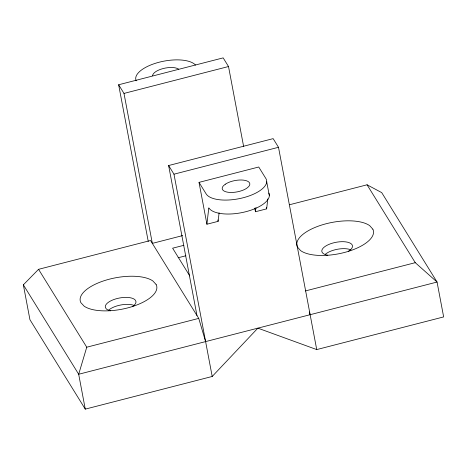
<?xml version="1.0" encoding="UTF-8"?>
<svg xmlns="http://www.w3.org/2000/svg" width="467" height="467" viewBox="0 0 467 467"><rect width="100%" height="100%" fill="white"/><g stroke="black" fill="none" stroke-linecap="round" stroke-linejoin="round"><path stroke-width="0.7" d="M219.093 212.806L218.118 221.346L206.922 224.224L208.79 207.862A31.155 12.819 -10.7 0 0 245.012 211.913A31.155 12.819 -10.7 0 0 268.846 193.105M267.784 198.895L266.651 208.86L255.449 211.738L255.939 207.471M85.274 409.127L29.941 319.708L23.35 284.835L38.557 269.319L86.751 347.203L78.684 374.254L85.274 409.127L212.199 376.472L257.872 328.149L316.725 349.579L443.65 316.918L437.059 282.045L381.726 192.626L367.068 184.798L289.587 204.733M148.249 241.445L118.641 84.766L223.168 57.873L228.521 66.524L243.634 146.51M118.641 84.766L123.994 93.418L228.521 66.524M196.957 315.505L168.622 165.534L273.148 138.635L278.501 147.292L316.725 349.579M168.622 165.534L173.981 174.185L278.501 147.292M199.012 182.375L258.741 167.005L265.881 178.546A31.155 12.819 -10.7 0 1 243.155 197.763A31.155 12.819 -10.7 0 1 206.151 193.91L199.012 182.375L206.922 224.224M38.557 269.319L150.549 240.505L198.744 318.389L205.608 341.593M182.702 235.578L152.335 243.389L123.994 93.418M183.893 245.303L172.621 248.199L189.771 275.909M178.12 257.761L185.866 255.764M86.751 347.203L198.744 318.389M305.383 290.947L415.262 262.676L437.059 282.045L78.684 374.254L23.35 284.835M367.068 184.798L415.262 262.676M309.329 311.968L310.135 314.7M266.71 181.791L269.348 195.743M266.383 207.436L266.651 208.86M254.772 208.159L255.449 211.738M217.85 219.91L218.118 221.346M173.981 174.185L212.199 376.472M136.206 80.803A31.155 12.819 -10.7 0 1 158.739 62.327A31.155 12.819 -10.7 0 1 195.533 65.071M152.586 75.73A14.022 5.767 -10.7 0 1 163.187 68.538A14.022 5.767 -10.7 0 1 178.552 69.046M325.382 254.217A15.58 6.41 -10.7 0 1 350.892 249.827M108.572 310.181A15.58 6.41 -10.7 0 1 134.041 305.4M327.787 255.221A15.58 6.41 -10.7 0 1 325.306 246.313A15.58 6.41 -10.7 0 1 347.331 242.151A15.58 6.41 -10.7 0 1 348.271 251.357M132.272 306.743A15.58 6.41 -10.7 0 0 135.938 301.443L135.121 299.907A15.58 6.41 -10.7 0 0 117.486 298.442A15.58 6.41 -10.7 0 0 105.32 307.193L106.137 308.728A15.58 6.41 -10.7 0 0 110.621 310.812M225.287 184.214L223.401 185.808A14.022 5.767 -10.7 0 0 228.783 192.346A14.022 5.767 -10.7 0 0 246.745 188.242L248.637 186.642A14.022 5.767 -10.7 0 0 243.249 180.11A14.022 5.767 -10.7 0 0 225.287 184.214M156.095 284.432L152.826 280.93A38.942 16.024 -10.7 0 0 105.968 280.136A38.942 16.024 -10.7 0 0 80.884 302.674L84.153 306.177A38.942 16.024 -10.7 0 0 131.017 306.971A38.942 16.024 -10.7 0 0 156.095 284.432M372.864 229.204L369.712 225.666A38.942 16.024 -10.7 0 0 323.088 224.592A38.942 16.024 -10.7 0 0 297.473 247.084L300.625 250.621A38.942 16.024 -10.7 0 0 347.25 251.695A38.942 16.024 -10.7 0 0 372.864 229.204"/></g></svg>
